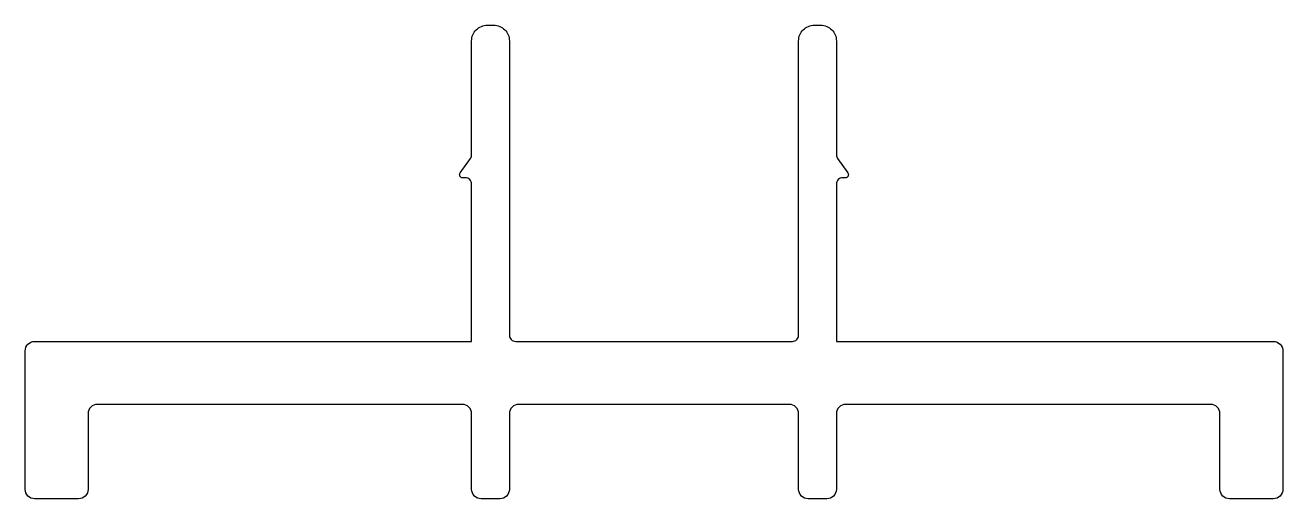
# Model space of a CAD drawing. Extents: x 673 to 713, y 551.2 to 566.2.
import ezdxf

# ---------------------------------------------------------------- set-up
doc = ezdxf.new("R2010")
doc.units = 0
doc.layers.get('0').update_dxf_attribs({"linetype": 'CONTINUOUS'})

msp = doc.modelspace()

# ---------------------------------------------------------------- linework, layer by layer
at = {"color": 0}
msp.add_lwpolyline([(692.959, 554.161), (688.659, 554.161, 0.414214), (688.359, 553.861), (688.359, 551.461, -0.414214), (688.059, 551.161), (687.459, 551.161, -0.414214), (687.159, 551.461), (687.159, 553.861, 0.414214), (686.859, 554.161), (675.259, 554.161, 0.414214), (674.959, 553.861), (674.959, 551.461, -0.414214), (674.659, 551.161), (673.259, 551.161, -0.414214), (672.959, 551.461), (672.959, 555.861, -0.414214), (673.259, 556.161), (687.159, 556.161), (687.159, 561.161, 0.414214), (686.959, 561.361), (686.877, 561.361, -0.612013), (686.796, 561.519), (687.121, 561.969, 0.157798), (687.159, 562.086), (687.159, 565.711, -0.414214), (687.659, 566.211), (687.859, 566.211, -0.414214), (688.359, 565.711), (688.359, 563.379), (688.359, 556.361, 0.414214), (688.559, 556.161), (692.959, 556.161), (697.359, 556.161, 0.414214), (697.559, 556.361), (697.559, 563.379), (697.559, 565.711, -0.414214), (698.059, 566.211), (698.259, 566.211, -0.414214), (698.759, 565.711), (698.759, 562.086, 0.157798), (698.796, 561.969), (699.121, 561.519, -0.612013), (699.04, 561.361), (698.959, 561.361, 0.414214), (698.759, 561.161), (698.759, 556.161), (712.659, 556.161, -0.414214), (712.959, 555.861), (712.959, 551.461, -0.414214), (712.659, 551.161), (711.259, 551.161, -0.414214), (710.959, 551.461), (710.959, 553.861, 0.414214), (710.659, 554.161), (699.059, 554.161, 0.414214), (698.759, 553.861), (698.759, 551.461, -0.414214), (698.459, 551.161), (697.859, 551.161, -0.414214), (697.559, 551.461), (697.559, 553.861, 0.414214), (697.259, 554.161)], format="xyb", close=True, dxfattribs=at)

doc.saveas('drawing.dxf')
